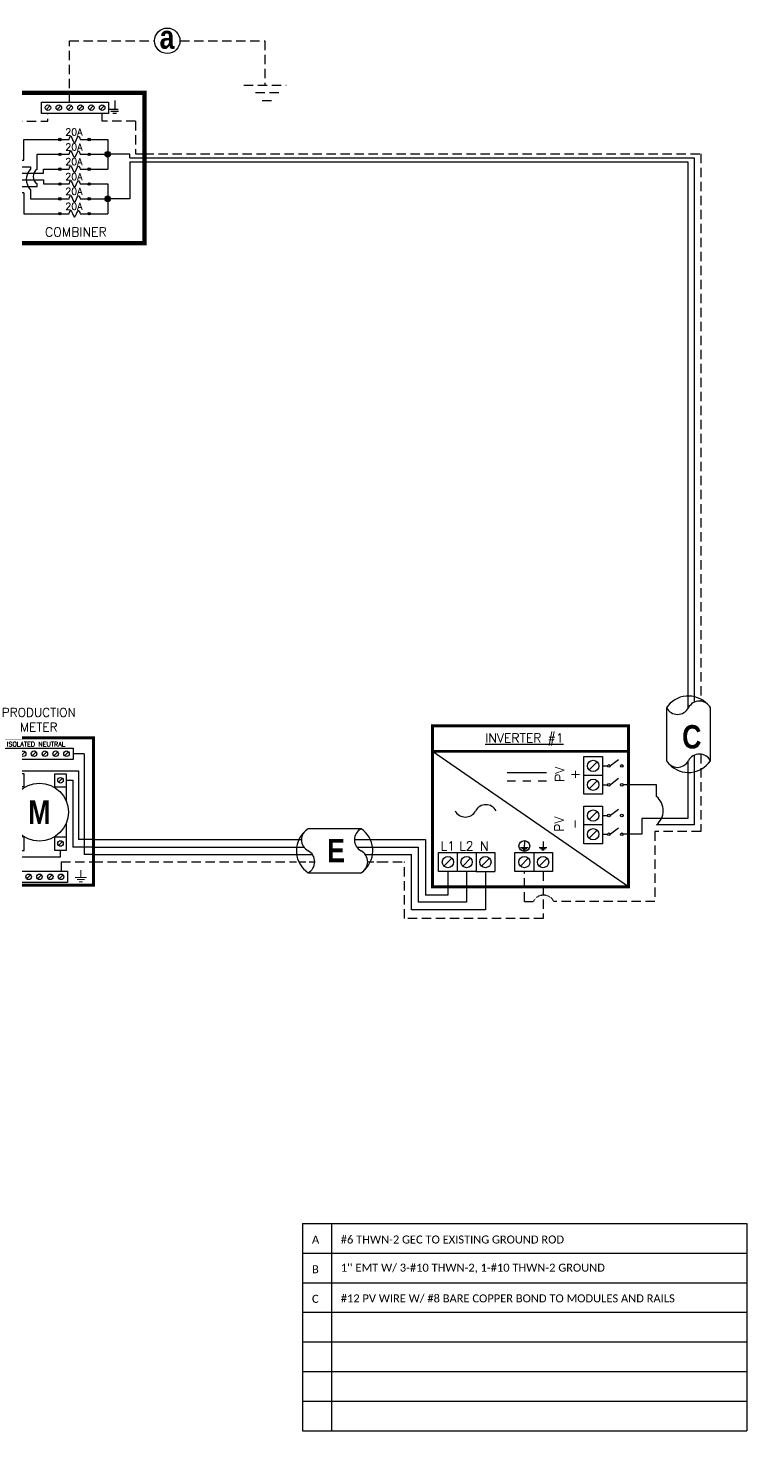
# Model space of a CAD drawing. Header units: feet. Extents: x 8951 to 9721, y 14556 to 15119.
# Drawn here: x 9432 to 9721, y 14556 to 15119 of the extents above; entities that cross this region are included whole.
import ezdxf

# ---------------------------------------------------------------- set-up
doc = ezdxf.new("R2010")
doc.units = ezdxf.units.FT
doc.header["$MEASUREMENT"] = 0
doc.linetypes.add('HIDDEN', pattern=[0.375, 0.25, -0.125])
doc.styles.add('ONE LINE TXT', font='techb___.ttf')
doc.styles.get("Standard").update_dxf_attribs({"font": 'simplex.shx'})

# ---------------------------------------------------------------- blocks, each defined once
blk = doc.blocks.new('3stringCombiner')
at = {"linetype": 'Continuous'}
h = blk.add_hatch(color=7, dxfattribs=at)
h.dxf.hatch_style = 1
edge = h.paths.add_edge_path()
edge.add_arc((20.51, 41.65), 0.513, 0, 360)
h = blk.add_hatch(color=7, dxfattribs=at)
h.dxf.hatch_style = 1
edge = h.paths.add_edge_path()
edge.add_arc((32.29, 41.65), 0.513, 0, 360)
h = blk.add_hatch(color=7, dxfattribs=at)
h.dxf.hatch_style = 1
edge = h.paths.add_edge_path()
edge.add_arc((20.51, 35.69), 0.513, 0, 360)
h = blk.add_hatch(color=7, dxfattribs=at)
h.dxf.hatch_style = 1
edge = h.paths.add_edge_path()
edge.add_arc((32.29, 35.69), 0.513, 0, 360)
h = blk.add_hatch(color=254, dxfattribs=at)
h.dxf.hatch_style = 1
edge = h.paths.add_edge_path()
edge.add_arc((39.7, 35.69), 1.11, 0, 360)
h = blk.add_hatch(color=7, dxfattribs=at)
h.dxf.hatch_style = 1
edge = h.paths.add_edge_path()
edge.add_arc((20.51, 29.73), 0.513, 0, 360)
h = blk.add_hatch(color=7, dxfattribs=at)
h.dxf.hatch_style = 1
edge = h.paths.add_edge_path()
edge.add_arc((32.29, 29.73), 0.513, 0, 360)
h = blk.add_hatch(color=253, dxfattribs=at)
h.dxf.hatch_style = 1
edge = h.paths.add_edge_path()
edge.add_arc((20.51, 23.77), 0.513, 0, 360)
h = blk.add_hatch(color=253, dxfattribs=at)
h.dxf.hatch_style = 1
edge = h.paths.add_edge_path()
edge.add_arc((32.29, 23.77), 0.513, 0, 360)
h = blk.add_hatch(color=253, dxfattribs=at)
h.dxf.hatch_style = 1
edge = h.paths.add_edge_path()
edge.add_arc((20.51, 17.8), 0.513, 0, 360)
h = blk.add_hatch(color=253, dxfattribs=at)
h.dxf.hatch_style = 1
edge = h.paths.add_edge_path()
edge.add_arc((32.29, 17.8), 0.513, 0, 360)
h = blk.add_hatch(color=254, dxfattribs=at)
h.dxf.hatch_style = 1
edge = h.paths.add_edge_path()
edge.add_arc((39.7, 17.8), 1.11, 0, 360)
h = blk.add_hatch(color=253, dxfattribs=at)
h.dxf.hatch_style = 1
edge = h.paths.add_edge_path()
edge.add_arc((20.51, 11.84), 0.513, 0, 360)
h = blk.add_hatch(color=253, dxfattribs=at)
h.dxf.hatch_style = 1
edge = h.paths.add_edge_path()
edge.add_arc((32.29, 11.84), 0.513, 0, 360)
at = {"color": 1, "linetype": 'Continuous'}
for p, q in [((13.11, 52.12), (13.11, 56.66)), ((13.11, 56.66), (40.06, 56.66)), ((40.06, 56.66), (40.06, 52.12)), ((40.06, 52.12), (13.11, 52.12)), ((21.03, 41.65), (24.16, 41.66)), ((28.66, 41.65), (31.78, 41.65)), ((21.03, 35.69), (24.16, 35.69)), ((28.66, 35.69), (31.78, 35.69)), ((21.03, 29.73), (24.16, 29.73)), ((28.66, 29.73), (31.78, 29.73)), ((21.03, 23.77), (24.16, 23.77)), ((28.66, 23.77), (31.78, 23.77)), ((21.03, 17.8), (24.16, 17.81)), ((28.66, 17.8), (31.78, 17.8)), ((21.03, 11.84), (24.16, 11.85)), ((28.66, 11.84), (31.78, 11.84))]:
    blk.add_line(p, q, dxfattribs=at)
at = {"color": 4, "linetype": 'Continuous'}
for p, q in [((16.49, 55.18), (14.92, 53.6)), ((20.84, 55.18), (19.27, 53.6)), ((25.19, 55.18), (23.62, 53.6)), ((29.54, 55.18), (27.97, 53.6)), ((33.89, 55.18), (32.32, 53.6)), ((38.25, 55.18), (36.67, 53.6))]:
    blk.add_line(p, q, dxfattribs=at)
at = {"color": 92, "linetype": 'HIDDEN', "ltscale": 15}
for p, q in [((37.46, 49.04), (37.46, 52.12)), ((50.81, 49.04), (37.46, 49.04)), ((50.81, 49.04), (50.81, 35.92)), ((0, 35.92), (3.44, 35.92)), ((50.81, 35.92), (54.46, 35.92))]:
    blk.add_line(p, q, dxfattribs=at)
at = {"color": 7, "linetype": 'Continuous'}
for p, q in [((48.55, 35.69), (39.7, 35.69)), ((48.55, 34.31), (48.55, 35.69)), ((48.55, 34.31), (54.46, 34.31)), ((0, 33.3), (3.44, 33.3)), ((0, 28.06), (3.43, 28.06)), ((0, 22.81), (3.44, 22.81))]:
    blk.add_line(p, q, dxfattribs=at)
at = {"color": 253, "linetype": 'Continuous'}
for p, q in [((0, 30.68), (3.44, 30.68)), ((48.55, 32.71), (48.55, 17.8)), ((48.55, 32.71), (54.46, 32.71)), ((0, 25.43), (3.44, 25.43)), ((0, 20.19), (3.44, 20.19)), ((6.06, 20.19), (6.06, 11.84)), ((48.55, 17.8), (39.7, 17.8)), ((6.06, 11.84), (13.92, 11.84))]:
    blk.add_line(p, q, dxfattribs=at)
at = {"lineweight": 50, "const_width": 1.71}
blk.add_lwpolyline([(54.46, 0), (0, 0), (0, 60.34), (54.46, 60.34)], close=True, dxfattribs=at)
blk.add_lwpolyline([(54.46, 0), (0, 0), (0, 60.34), (54.46, 60.34)], close=True, dxfattribs=at)
at = {"color": 92, "linetype": 'HIDDEN', "ltscale": 15, "flags": 128}
for points in [[(42.53, 57.24), (42.53, 53.74)], [(3.44, 35.92), (3.44, 49.04), (15.71, 49.04), (15.71, 52.12)], [(40.18, 53.74), (44.87, 53.74)], [(44.05, 52.87), (41, 52.87)], [(43.24, 52.01), (41.81, 52.01)]]:
    blk.add_lwpolyline(points, dxfattribs=at)
at = {"color": 7, "linetype": 'Continuous', "flags": 128}
for points in [[(3.44, 33.3), (6.06, 33.3), (6.06, 41.65), (13.92, 41.65)], [(13.92, 41.65), (20.51, 41.65)], [(32.29, 41.65), (39.7, 41.65)], [(39.7, 41.65), (39.7, 29.73)], [(11.3, 29.73), (11.3, 35.69), (13.92, 35.69)], [(13.92, 35.69), (20.51, 35.69)], [(13.92, 35.69), (20.51, 35.69)], [(32.29, 35.69), (39.7, 35.69)], [(3.43, 28.06), (13.92, 28.06), (13.92, 29.73)], [(13.92, 29.73), (20.51, 29.73)], [(13.92, 29.73), (20.51, 29.73)], [(32.29, 29.73), (39.7, 29.73)], [(3.44, 22.81), (11.3, 22.81), (11.3, 23.77)]]:
    blk.add_lwpolyline(points, dxfattribs=at)
at = {"color": 253, "linetype": 'Continuous', "flags": 128}
for points in [[(3.44, 30.68), (8.68, 30.68), (8.68, 29.73)], [(3.44, 25.43), (13.92, 25.43), (13.92, 23.77)], [(13.92, 23.77), (20.51, 23.77)], [(13.92, 23.77), (20.51, 23.77)], [(32.29, 23.77), (39.7, 23.77)], [(39.7, 23.77), (39.7, 11.84)], [(6.06, 20.19), (3.44, 20.19)], [(8.68, 21.46), (8.68, 17.8), (13.92, 17.8)], [(13.92, 17.8), (20.51, 17.8)], [(13.92, 17.8), (20.51, 17.8)], [(32.29, 17.8), (39.7, 17.8)], [(13.92, 11.84), (20.51, 11.84)], [(32.29, 11.84), (39.7, 11.84)]]:
    blk.add_lwpolyline(points, dxfattribs=at)
at = {"color": 4, "linetype": 'Continuous'}
for centre in [(15.71, 54.39), (20.06, 54.39), (24.41, 54.39), (28.76, 54.39), (33.11, 54.39), (37.46, 54.39)]:
    blk.add_circle(centre, 1.11, dxfattribs=at)
at = {"color": 7, "linetype": 'Continuous'}
for centre, radius in [((20.51, 41.65), 0.513), ((32.29, 41.65), 0.513), ((20.51, 35.69), 0.513), ((32.29, 35.69), 0.513), ((39.7, 35.69), 1.11), ((39.7, 35.69), 1.11), ((20.51, 29.73), 0.513), ((32.29, 29.73), 0.513), ((39.7, 17.8), 1.11), ((39.7, 17.8), 1.11)]:
    blk.add_circle(centre, radius, dxfattribs=at)
at = {"color": 253, "linetype": 'Continuous'}
for centre in [(20.51, 23.77), (32.29, 23.77), (20.51, 17.8), (32.29, 17.8), (20.51, 11.84), (32.29, 11.84)]:
    blk.add_circle(centre, 0.513, dxfattribs=at)
blk.add_arc((12.9, 25.59), 5.91, 135.6055, 224.3945, dxfattribs=at)
at = {"color": 7, "linetype": 'Continuous'}
blk.add_arc((13.34, 26.75), 3.61, 124.3567, 235.6433, dxfattribs=at)
at = {"color": 1, "linetype": 'Continuous'}
for points in [[(24.16, 41.66), (24.82, 42.99), (26.41, 40.31), (27.87, 42.99), (28.66, 41.65)], [(24.16, 35.69), (24.82, 37.03), (26.41, 34.34), (27.87, 37.03), (28.66, 35.69)], [(24.16, 29.73), (24.82, 31.07), (26.41, 28.38), (27.87, 31.07), (28.66, 29.73)], [(24.16, 23.77), (24.82, 25.11), (26.41, 22.42), (27.87, 25.11), (28.66, 23.77)], [(24.16, 17.81), (24.82, 19.15), (26.41, 16.46), (27.87, 19.15), (28.66, 17.8)], [(24.16, 11.85), (24.82, 13.19), (26.41, 10.5), (27.87, 13.19), (28.66, 11.84)]]:
    blk.add_spline(points, degree=3, dxfattribs=at)
for p in [(22.67, 43.23), (22.67, 37.27), (22.67, 31.31), (22.67, 25.35), (22.67, 19.39), (22.67, 13.43)]:
    blk.add_text('20A', height=2.778, dxfattribs=at).set_placement(p)
at = {"color": 1, "insert": (26.91, 4.5), "char_height": 3.658, "attachment_point": 5}
blk.add_mtext_dynamic_manual_height_columns('COMBINER', width=1.1897, gutter_width=7.17, heights=[0], dxfattribs=at)
blk = doc.blocks.new('*U13')
at = {"color": 7, "linetype": 'Continuous'}
for p, q in [((-7.14, 13.31), (-28.39, 13.31)), ((-28.39, -4.31), (-7.14, -4.31))]:
    blk.add_line(p, q, dxfattribs=at)
at = {"color": 7}
for p, q in [((-35.53, 9), (-31.05, 9)), ((-9.81, 9), (0, 9))]:
    blk.add_line(p, q, dxfattribs=at)
at = {"color": 10}
for p, q in [((-35.53, 6), (-30.11, 6)), ((-8.87, 6), (0, 6))]:
    blk.add_line(p, q, dxfattribs=at)
at = {"color": 253}
for p, q in [((-35.53, 3), (-26.66, 3)), ((-5.41, 3), (0, 3))]:
    blk.add_line(p, q, dxfattribs=at)
at = {"color": 92, "linetype": 'HIDDEN', "ltscale": 10}
for p, q in [((-4.48, 0), (0, 0)), ((-35.53, 0), (-25.72, 0))]:
    blk.add_line(p, q, dxfattribs=at)
at = {"color": 7, "linetype": 'Continuous'}
for centre, start, end in [((-22.54, 4.5), 133.9732, 236.4265), ((-12.99, 4.5), 313.9732, 56.4265)]:
    blk.add_arc(centre, 10.58, start, end, dxfattribs=at)
at = {"linetype": 'Continuous'}
for centre, start, end in [((-26.08, 8.91), 117.6639, 242.3361), ((-4.83, 8.91), 117.6639, 242.3361), ((-30.7, 0.09), 297.6639, 62.3361), ((-9.45, 0.09), 297.6639, 62.3361)]:
    blk.add_arc(centre, 4.98, start, end, dxfattribs=at)
blk = doc.blocks.new('*U26')
at = {"color": 7}
blk.add_line((-79.14, 9), (0, 9), dxfattribs=at)
at = {"color": 10}
blk.add_line((-79.14, 6), (0, 6), dxfattribs=at)
at = {"color": 253}
blk.add_line((-79.14, 3), (0, 3), dxfattribs=at)
at = {"color": 92, "linetype": 'HIDDEN', "ltscale": 15}
blk.add_line((-79.14, 0), (0, 0), dxfattribs=at)
blk = doc.blocks.new('productionMeter')
at = {"color": 1, "linetype": 'Continuous'}
for p, q in [((-35.13, 41.18), (-35.13, 45.72)), ((-35.13, 45.72), (-8.18, 45.72)), ((-8.18, 45.72), (-8.18, 41.18)), ((-8.18, 41.18), (-35.13, 41.18)), ((-32.38, 35.4), (-32.38, 24.5)), ((-27.84, 35.4), (-32.38, 35.4)), ((-27.84, 29.86), (-27.84, 35.4)), ((-15.47, 29.86), (-15.47, 35.4)), ((-15.47, 35.4), (-10.93, 35.4)), ((-10.93, 35.4), (-10.93, 24.5)), ((-27.84, 30.21), (-32.38, 30.21)), ((-15.47, 30.21), (-10.93, 30.21)), ((-32.38, 15.55), (-32.38, 4.64)), ((-10.93, 15.55), (-10.93, 4.64)), ((-27.84, 10.04), (-32.38, 10.04)), ((-27.84, 4.64), (-27.84, 10.18)), ((-15.47, 4.64), (-15.47, 10.18)), ((-15.47, 10.04), (-10.93, 10.04)), ((-32.38, 4.64), (-27.84, 4.64)), ((-10.93, 4.64), (-15.47, 4.64)), ((-37.32, -8.24), (-37.32, -3.7)), ((-37.32, -3.7), (-10.37, -3.7)), ((-10.37, -3.7), (-10.37, -8.24)), ((-10.37, -8.24), (-37.32, -8.24))]:
    blk.add_line(p, q, dxfattribs=at)
at = {"color": 253, "linetype": 'Continuous'}
for p, q in [((-39.9, 3), (-39.9, 43.45)), ((-39.9, 43.45), (-35.13, 43.45)), ((-3.71, 43.45), (-8.18, 43.45)), ((-3.71, 43.45), (-3.71, 3)), ((-43.61, 3), (-39.9, 3)), ((0, 3), (-3.71, 3))]:
    blk.add_line(p, q, dxfattribs=at)
at = {"color": 4, "linetype": 'Continuous'}
for p, q in [((-31.74, 44.23), (-33.32, 42.66)), ((-27.39, 44.23), (-28.97, 42.66)), ((-23.04, 44.23), (-24.62, 42.66)), ((-18.69, 44.23), (-20.26, 42.66)), ((-14.34, 44.23), (-15.91, 42.66)), ((-9.99, 44.23), (-11.56, 42.66)), ((-29.33, 33.59), (-30.9, 32.02)), ((-12.41, 33.59), (-13.98, 32.02)), ((-29.33, 8.23), (-30.9, 6.66)), ((-12.41, 8.23), (-13.98, 6.66)), ((-33.93, -5.19), (-35.51, -6.76)), ((-29.58, -5.19), (-31.15, -6.76)), ((-25.23, -5.19), (-26.8, -6.76)), ((-20.88, -5.19), (-22.45, -6.76)), ((-16.53, -5.19), (-18.1, -6.76)), ((-12.18, -5.19), (-13.75, -6.76))]:
    blk.add_line(p, q, dxfattribs=at)
at = {"color": 7}
for p, q in [((-30.11, 35.4), (-30.11, 36.59)), ((-30.11, 36.59), (-5.98, 36.59)), ((-5.98, 36.59), (-5.98, 9)), ((-43.61, 9), (-34.54, 9)), ((-34.54, 7.44), (-34.54, 9)), ((-32.38, 7.44), (-34.54, 7.44)), ((0, 9), (-5.98, 9))]:
    blk.add_line(p, q, dxfattribs=at)
at = {"color": 10, "linetype": 'Continuous'}
for p, q in [((-10.93, 32.81), (-8.25, 32.81)), ((-8.25, 32.81), (-8.25, 6)), ((-43.61, 6), (-37.24, 6)), ((-37.24, 6), (-37.24, 2.05)), ((0, 6), (-8.25, 6)), ((-37.24, 2.05), (-13.2, 2.05)), ((-13.2, 2.05), (-13.2, 4.64))]:
    blk.add_line(p, q, dxfattribs=at)
at = {"color": 92, "linetype": 'HIDDEN', "ltscale": 15}
for p, q in [((-43.61, 0), (-34.72, 0)), ((-12.97, 0), (-12.97, -3.7)), ((-12.97, 0), (0, 0)), ((-34.72, 0), (-34.72, -3.7))]:
    blk.add_line(p, q, dxfattribs=at)
at = {"lineweight": 50, "const_width": 1.19}
blk.add_lwpolyline([(-43.61, -9.34), (-43.61, 49.84), (0, 49.84), (0, -9.34)], close=True, dxfattribs=at)
at = {"color": 92, "linetype": 'Continuous', "lineweight": 5, "ltscale": 0.05, "flags": 128}
for points in [[(-5.04, -3.33), (-5.04, -6.18)], [(-2.7, -6.18), (-7.38, -6.18)], [(-6.57, -7.05), (-3.51, -7.05)], [(-5.76, -7.91), (-4.32, -7.91)]]:
    blk.add_lwpolyline(points, dxfattribs=at)
at = {"color": 4, "linetype": 'Continuous'}
for centre in [(-32.53, 43.45), (-28.18, 43.45), (-23.83, 43.45), (-19.48, 43.45), (-15.13, 43.45), (-10.78, 43.45), (-30.11, 32.81), (-13.2, 32.81), (-30.11, 7.44), (-13.2, 7.44), (-34.72, -5.97), (-30.37, -5.97), (-26.02, -5.97), (-21.67, -5.97), (-17.32, -5.97), (-12.97, -5.97)]:
    blk.add_circle(centre, 1.11, dxfattribs=at)
at = {"linetype": 'Continuous'}
blk.add_circle((-21.65, 20.02), 11.62, dxfattribs=at)
at = {"color": 4, "linetype": 'Continuous'}
blk.add_text('ISOLATED NEUTRAL', height=1.8743, dxfattribs=at).set_placement((-34.77, 46.37))
at = {"color": 253, "linetype": 'Continuous', "style": 'ONE LINE TXT'}
blk.add_text('M', height=9.38, dxfattribs=at).set_placement((-26.21, 15.31))
at = {"color": 1, "insert": (-21.93, 57.08), "char_height": 3.5433, "attachment_point": 5}
blk.add_mtext_dynamic_manual_height_columns('PRODUCTION METER', width=1.3203, gutter_width=7.17, heights=[0], dxfattribs=at)
blk = doc.blocks.new('*U18')
at = {"color": 7}
blk.add_blockref('productionMeter', (0, 0), dxfattribs=at)
blk = doc.blocks.new('*T25')
at = {"linetype": 'ByBlock', "lineweight": -2, "transparency": 16777216}
for p, q in [((0, 0), (178.52, 0)), ((0, 0), (0, -83.27)), ((11.58, 0), (11.58, -83.27)), ((178.52, 0), (178.52, -83.27)), ((0, -11.84), (178.52, -11.84)), ((0, -23.75), (178.52, -23.75)), ((0, -35.65), (178.52, -35.65)), ((0, -47.56), (178.52, -47.56)), ((0, -59.46), (178.52, -59.46)), ((0, -71.37), (178.52, -71.37)), ((0, -83.27), (178.52, -83.27))]:
    blk.add_line(p, q, dxfattribs=at)
at = {"color": 0, "linetype": 'Continuous', "transparency": 16777216, "char_height": 3.2119, "attachment_point": 7}
for s, insert, width in [('{\\fCalibri|b0|i0|c0;A', (3.78, -8.06), 4.025), ('{\\fCalibri|b0|i0|c0;#6 THWN-2 GEC TO EXISTING GROUND ROD', (15.36, -8.06), 159.3801), ('{\\fCalibri|b0|i0|c0;B', (3.78, -19.97), 4.025), ("{\\fCalibri|b0|i0|c0;1'' EMT W/ 3-#10 THWN-2, 1-#10 THWN-2 GROUND", (15.36, -19.97), 159.3801), ('{\\fCalibri|b0|i0|c0;C', (3.78, -31.87), 4.025), ('{\\fCalibri|b0|i0|c0;#12 PV WIRE W/ #8 BARE COPPER BOND TO MODULES AND RAILS', (15.36, -31.87), 159.3801), ('{\\fCalibri|b0|i0|c0;', (3.78, -43.78), 4.025), ('{\\fCalibri|b0|i0|c0;', (15.36, -43.78), 159.3801), ('{\\fCalibri|b0|i0|c0;', (3.78, -55.68), 4.025), ('{\\fCalibri|b0|i0|c0;', (15.36, -55.68), 159.3801), ('{\\fCalibri|b0|i0|c0;', (3.78, -67.59), 4.025), ('{\\fCalibri|b0|i0|c0;', (15.36, -67.59), 159.3801), ('{\\fCalibri|b0|i0|c0;', (3.78, -79.5), 4.025), ('{\\fCalibri|b0|i0|c0;', (15.36, -79.5), 159.3801)]:
    blk.add_mtext(s, dxfattribs=dict(at, insert=insert, width=width))

msp = doc.modelspace()

# ---------------------------------------------------------------- linework, layer by layer
at = {"color": 92, "linetype": 'HIDDEN', "ltscale": 15}
for p, q in [((9448.49, 15089.37), (9448.49, 15113.96)), ((9448.49, 15113.96), (9482.6, 15113.96)), ((9492.83, 15113.96), (9526.94, 15113.96)), ((9526.94, 15113.96), (9526.94, 15096.17)), ((9478.54, 15068.63), (9702.06, 15068.63)), ((9702.06, 15068.63), (9702.06, 14848.82)), ((9702.06, 14827.58), (9702.06, 14796.55)), ((9702.06, 14796.55), (9683.55, 14796.55)), ((9683.55, 14796.55), (9683.55, 14768.47)), ((9572.69, 14784.29), (9583.05, 14784.29)), ((9583.05, 14761.6), (9583.05, 14784.29)), ((9631.16, 14768.47), (9631.16, 14780.5)), ((9638.69, 14780.5), (9638.69, 14761.6)), ((9631.16, 14768.47), (9634.76, 14768.47)), ((9683.55, 14768.47), (9643, 14768.47)), ((9638.69, 14761.6), (9583.05, 14761.6))]:
    msp.add_line(p, q, dxfattribs=at)
at = {"color": 7, "linetype": 'Continuous'}
for p, q in [((9478.54, 15067.02), (9699.43, 15067.02)), ((9699.43, 15067.02), (9699.43, 14848.42)), ((9688.26, 14846.19), (9688.26, 14824.95)), ((9705.89, 14824.95), (9705.89, 14846.19)), ((9673, 14774.34), (9594.23, 14828.71)), ((9699.43, 14827.17), (9699.43, 14799.17)), ((9640.05, 14820.1), (9624.29, 14820.1)), ((9627.58, 14816.69), (9624.29, 14816.69)), ((9633.82, 14816.69), (9630.52, 14816.69)), ((9640.05, 14816.69), (9636.76, 14816.69)), ((9684.26, 14815.29), (9670.86, 14815.29)), ((9684.26, 14810.57), (9684.26, 14815.29)), ((9699.43, 14799.17), (9684.26, 14799.17)), ((9572.69, 14793.29), (9591.39, 14793.29)), ((9591.39, 14793.29), (9591.39, 14770.91)), ((9600.45, 14780.5), (9600.45, 14770.91)), ((9600.45, 14770.91), (9591.39, 14770.91))]:
    msp.add_line(p, q, dxfattribs=at)
at = {"color": 253, "linetype": 'Continuous'}
for p, q in [((9478.54, 15065.42), (9696.81, 15065.42)), ((9696.81, 15065.42), (9696.81, 14845.75)), ((9696.81, 14824.51), (9696.81, 14801.79)), ((9696.81, 14801.79), (9678.35, 14801.79)), ((9678.35, 14801.79), (9678.35, 14795.4)), ((9678.35, 14795.4), (9670.86, 14795.4)), ((9572.69, 14787.29), (9585.78, 14787.29)), ((9585.78, 14765.14), (9585.78, 14787.29)), ((9615.52, 14780.5), (9615.52, 14765.14)), ((9615.52, 14765.14), (9585.78, 14765.14))]:
    msp.add_line(p, q, dxfattribs=at)
at = {"color": 1, "linetype": 'Continuous'}
for p, q in [((9655.05, 14811.53), (9655.05, 14826.59)), ((9655.05, 14826.59), (9662.58, 14826.59)), ((9655.05, 14811.53), (9655.05, 14826.59)), ((9662.58, 14826.59), (9662.58, 14811.53)), ((9662.58, 14826.59), (9662.58, 14819.06)), ((9669.01, 14825.29), (9665.75, 14822.85)), ((9662.58, 14819.06), (9655.05, 14819.06)), ((9662.58, 14822.83), (9664.62, 14822.83)), ((9669.01, 14817.75), (9665.75, 14815.31)), ((9662.58, 14815.29), (9664.62, 14815.29)), ((9662.58, 14811.53), (9655.05, 14811.53)), ((9655.05, 14791.63), (9655.05, 14806.7)), ((9655.05, 14806.7), (9662.58, 14806.7)), ((9662.58, 14806.7), (9662.58, 14799.16)), ((9662.58, 14802.93), (9664.62, 14802.93)), ((9669.01, 14805.39), (9665.75, 14802.95)), ((9662.58, 14799.16), (9655.05, 14799.16)), ((9662.58, 14799.16), (9662.58, 14791.63)), ((9662.58, 14795.4), (9664.62, 14795.4)), ((9669.01, 14797.86), (9665.75, 14795.42)), ((9662.58, 14791.63), (9655.05, 14791.63)), ((9596.68, 14788.04), (9611.75, 14788.04)), ((9596.68, 14780.5), (9596.68, 14788.04)), ((9596.68, 14788.04), (9604.22, 14788.04)), ((9604.22, 14788.04), (9604.22, 14780.5)), ((9611.75, 14788.04), (9611.75, 14780.5)), ((9611.75, 14788.04), (9619.28, 14788.04)), ((9619.28, 14788.04), (9619.28, 14780.5)), ((9627.39, 14788.04), (9642.46, 14788.04)), ((9627.39, 14780.5), (9627.39, 14788.04)), ((9627.39, 14788.04), (9634.92, 14788.04)), ((9634.92, 14788.04), (9634.92, 14780.5)), ((9642.46, 14788.04), (9642.46, 14780.5)), ((9611.75, 14780.5), (9596.68, 14780.5)), ((9611.75, 14780.5), (9619.28, 14780.5)), ((9642.46, 14780.5), (9627.39, 14780.5))]:
    msp.add_line(p, q, dxfattribs=at)
at = {"color": 4, "linetype": 'Continuous'}
for p, q in [((9660.42, 14824.43), (9657.21, 14821.22)), ((9660.42, 14816.9), (9657.21, 14813.69)), ((9660.42, 14804.54), (9657.21, 14801.32)), ((9660.42, 14797), (9657.21, 14793.79)), ((9602.06, 14785.88), (9598.84, 14782.66)), ((9609.59, 14785.88), (9606.38, 14782.66)), ((9617.12, 14785.88), (9613.91, 14782.66)), ((9632.76, 14785.88), (9629.55, 14782.66)), ((9640.3, 14785.88), (9637.08, 14782.66))]:
    msp.add_line(p, q, dxfattribs=at)
at = {"color": 10, "linetype": 'Continuous'}
for p, q in [((9572.69, 14790.29), (9588.45, 14790.29)), ((9588.45, 14790.29), (9588.45, 14768.11)), ((9607.98, 14780.5), (9607.98, 14768.11)), ((9607.98, 14768.11), (9588.45, 14768.11))]:
    msp.add_line(p, q, dxfattribs=at)
at = {"color": 92, "linetype": 'HIDDEN', "ltscale": 15, "flags": 128}
for points in [[(9518.46, 15096.17), (9535.42, 15096.17)], [(9532.48, 15093.03), (9521.4, 15093.03)], [(9529.54, 15089.89), (9524.33, 15089.89)]]:
    msp.add_lwpolyline(points, dxfattribs=at)
at = {"color": 7, "lineweight": 50, "const_width": 1.19}
msp.add_lwpolyline([(9594.23, 14774.34), (9594.23, 14838.99), (9673, 14838.99), (9673, 14774.34)], close=True, dxfattribs=at)
at = {"lineweight": 50, "const_width": 1.19}
msp.add_lwpolyline([(9594.23, 14828.71), (9594.23, 14838.99), (9673, 14838.99), (9673, 14828.71)], close=True, dxfattribs=at)
at = {"color": 92, "linetype": 'Continuous', "flags": 128}
for points in [[(9629.62, 14790.15), (9632.69, 14790.15)], [(9632.16, 14789.58), (9630.15, 14789.58)], [(9631.16, 14792.45), (9631.15, 14790.15)], [(9637.15, 14790.15), (9640.22, 14790.15)], [(9639.69, 14789.58), (9637.68, 14789.58)], [(9638.69, 14792.45), (9638.69, 14790.15)], [(9631.62, 14789.01), (9630.68, 14789.01)], [(9639.16, 14789.01), (9638.22, 14789.01)]]:
    msp.add_lwpolyline(points, dxfattribs=at)
at = {"color": 7, "linetype": 'Continuous'}
msp.add_circle((9487.71, 15113.96), 5.11, dxfattribs=at)
at = {"color": 4, "linetype": 'Continuous'}
for centre in [(9658.81, 14822.83), (9658.81, 14815.29), (9658.81, 14802.93), (9658.81, 14795.4), (9600.45, 14784.27), (9607.98, 14784.27), (9615.52, 14784.27), (9631.16, 14784.27), (9638.69, 14784.27)]:
    msp.add_circle(centre, 2.27, dxfattribs=at)
at = {"color": 1, "linetype": 'Continuous'}
for centre in [(9665.16, 14822.83), (9670.32, 14822.83), (9665.16, 14815.29), (9670.32, 14815.29), (9665.16, 14802.93), (9670.32, 14802.93), (9665.16, 14795.4), (9670.32, 14795.4)]:
    msp.add_circle(centre, 0.541, dxfattribs=at)
at = {"color": 92, "linetype": 'Continuous'}
msp.add_circle((9631.16, 14790.7), 2.17, dxfattribs=at)
at = {"color": 7, "linetype": 'Continuous'}
for centre, start, end in [((9697.07, 14840.34), 43.9732, 146.4265), ((9697.07, 14830.8), 223.9732, 326.4265)]:
    msp.add_arc(centre, 10.58, start, end, dxfattribs=at)
at = {"linetype": 'Continuous'}
for centre, radius, start, end in [((9692.67, 14848.5), 4.98, 207.6639, 332.3361), ((9701.48, 14843.88), 4.98, 27.6639, 152.3361), ((9692.67, 14827.26), 4.98, 207.6639, 332.3361), ((9701.48, 14822.64), 4.98, 27.6639, 152.3361), ((9615.7, 14802.65), 4.65, 27.6639, 152.3361), ((9679.49, 14804.87), 7.43, 309.9338, 50.0662), ((9607.47, 14806.97), 4.65, 207.6639, 332.3361)]:
    msp.add_arc(centre, radius, start, end, dxfattribs=at)
at = {"color": 92, "linetype": 'HIDDEN', "ltscale": 0.3}
msp.add_arc((9638.88, 14766.31), 4.65, 27.6639, 152.3361, dxfattribs=at)

# ---------------------------------------------------------------- block references
at = {"color": 7}
for name, p in [('3stringCombiner', (9424.08, 15032.71)), ('*U18', (9458.02, 14784.29)), ('*U13', (9572.69, 14784.29)), ('*U26', (9537.17, 14784.29))]:
    msp.add_blockref(name, p, dxfattribs=at)
msp.add_blockref('*T25', (9542.07, 14639.15))

# ---------------------------------------------------------------- texts
at = {"color": 1, "linetype": 'Continuous'}
msp.add_text('%%UINVERTER #1', height=3.6576, dxfattribs=at).set_placement((9615.44, 14832.26))
at = {"color": 1, "linetype": 'Continuous', "char_height": 9.3833, "attachment_point": 1, "style": 'ONE LINE TXT'}
for s, insert in [('{\\W1;\\C256;a}', (9484.61, 15120.15)), ('{\\W1;\\C256;C}', (9694.54, 14839.24)), ('{\\W1;\\C256;E}', (9551.9, 14793.58))]:
    msp.add_mtext_dynamic_manual_height_columns(s, width=0.1385, gutter_width=2.13, heights=[0], dxfattribs=dict(at, insert=insert))
at = {"color": 1, "char_height": 3.658, "attachment_point": 5, "rotation": 90}
for s, width, insert in [('PV +', 2.8378, (9648.42, 14819.47)), ('PV -', 2.8013, (9648.2, 14799.49))]:
    msp.add_mtext_dynamic_manual_height_columns(s, width=width, gutter_width=0.75, heights=[0], dxfattribs=dict(at, insert=insert))
at = {"color": 1, "attachment_point": 5}
for s, insert, char_height in [('L1', (9600.39, 14790.68), 3.658), ('L2', (9607.85, 14790.71), 3.658), ('N', (9615.1, 14790.65), 3.66)]:
    msp.add_mtext_dynamic_manual_height_columns(s, width=0.1481, gutter_width=0.75, heights=[0], dxfattribs=dict(at, insert=insert, char_height=char_height))

doc.saveas('drawing.dxf')
